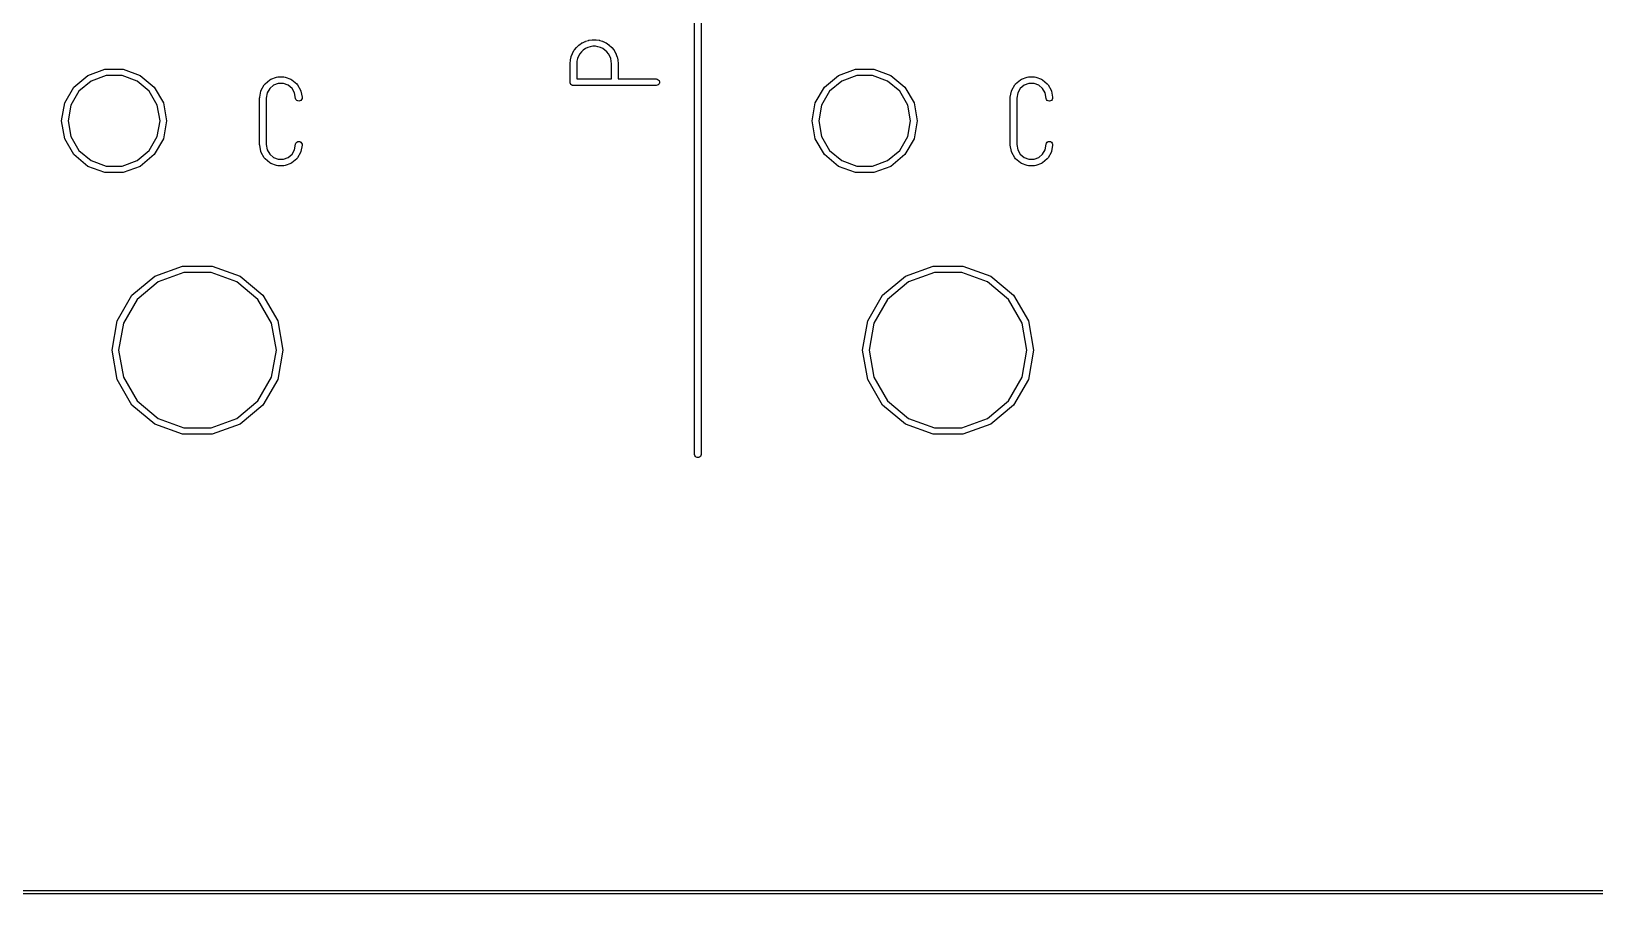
# Model space of a CAD drawing. Extents: x 10 to 493, y -203 to -71.
# Drawn here: x 54.63 to 102.24, y -203.25 to -176.98 of the extents above; entities that cross this region are included whole.
import ezdxf

# ---------------------------------------------------------------- set-up
doc = ezdxf.new("R2010")
doc.units = 0
doc.header["$MEASUREMENT"] = 0
doc.layers.add('BLACK', color=7, linetype='CONTINUOUS')

msp = doc.modelspace()

# ---------------------------------------------------------------- linework, layer by layer
at = {"layer": 'Black'}
for p, q in [((74.83, -189.865), (74.83, -149.861)), ((75.03, -149.861), (75.03, -189.865)), ((71.1152, -177.639), (71.1622, -177.557)), ((71.1622, -177.557), (71.1671, -177.551)), ((71.1671, -177.551), (71.1708, -177.545)), ((71.1708, -177.545), (71.2298, -177.471)), ((71.2298, -177.471), (71.2355, -177.466)), ((71.2355, -177.466), (71.24, -177.46)), ((71.24, -177.46), (71.309, -177.396)), ((71.309, -177.396), (71.3154, -177.392)), ((71.3154, -177.392), (71.3208, -177.386)), ((71.3208, -177.386), (71.3988, -177.333)), ((71.3815, -177.601), (71.332, -177.663)), ((71.4395, -177.547), (71.3815, -177.601)), ((71.3988, -177.333), (71.406, -177.33)), ((71.406, -177.33), (71.4124, -177.326)), ((71.4124, -177.326), (71.4974, -177.286)), ((71.5047, -177.503), (71.4395, -177.547)), ((71.4974, -177.286), (71.5041, -177.284)), ((71.5041, -177.284), (71.5103, -177.281)), ((71.5763, -177.469), (71.5047, -177.503)), ((71.5103, -177.281), (71.6003, -177.253)), ((71.6524, -177.446), (71.5763, -177.469)), ((71.6003, -177.253), (71.6079, -177.252)), ((71.6079, -177.252), (71.6151, -177.249)), ((71.6151, -177.249), (71.7081, -177.235)), ((71.7305, -177.434), (71.6524, -177.446)), ((71.7081, -177.235), (71.7156, -177.235)), ((71.7156, -177.235), (71.723, -177.234)), ((71.723, -177.234), (71.817, -177.234)), ((71.8095, -177.434), (71.7305, -177.434)), ((71.8876, -177.446), (71.8095, -177.434)), ((71.817, -177.234), (71.8244, -177.235)), ((71.8244, -177.235), (71.8319, -177.235)), ((71.8319, -177.235), (71.9249, -177.249)), ((71.9637, -177.469), (71.8876, -177.446)), ((71.9249, -177.249), (71.9321, -177.252)), ((71.9321, -177.252), (71.9397, -177.253)), ((71.9397, -177.253), (72.0297, -177.281)), ((72.0353, -177.503), (71.9637, -177.469)), ((72.0297, -177.281), (72.0359, -177.284)), ((72.1005, -177.547), (72.0353, -177.503)), ((72.0359, -177.284), (72.0426, -177.286)), ((72.0426, -177.286), (72.1276, -177.326)), ((72.1585, -177.601), (72.1005, -177.547)), ((72.1276, -177.326), (72.134, -177.33)), ((72.134, -177.33), (72.1412, -177.333)), ((72.1412, -177.333), (72.2192, -177.386)), ((72.208, -177.663), (72.1585, -177.601)), ((72.2192, -177.386), (72.2246, -177.392)), ((72.2246, -177.392), (72.231, -177.396)), ((72.231, -177.396), (72.3, -177.46)), ((72.3, -177.46), (72.3045, -177.466)), ((72.3045, -177.466), (72.3102, -177.471)), ((72.3102, -177.471), (72.3692, -177.545)), ((72.3692, -177.545), (72.3729, -177.551)), ((72.3729, -177.551), (72.3778, -177.557)), ((72.3778, -177.557), (72.4248, -177.639)), ((71.04, -177.962), (71.0407, -177.958)), ((71.04, -178.529), (71.04, -177.962)), ((71.0403, -177.955), (71.0473, -177.861)), ((71.0407, -177.958), (71.0403, -177.955)), ((71.0473, -177.861), (71.0491, -177.853)), ((71.0491, -177.853), (71.0495, -177.846)), ((71.0495, -177.846), (71.0705, -177.754)), ((71.0705, -177.754), (71.0734, -177.747)), ((71.0734, -177.747), (71.0749, -177.74)), ((71.0749, -177.74), (71.1089, -177.653)), ((71.1089, -177.653), (71.1127, -177.646)), ((71.1127, -177.646), (71.1152, -177.639)), ((71.2462, -177.883), (71.24, -177.966)), ((71.24, -177.966), (71.24, -178.429)), ((71.2638, -177.805), (71.2462, -177.883)), ((71.2924, -177.732), (71.2638, -177.805)), ((71.332, -177.663), (71.2924, -177.732)), ((72.2476, -177.732), (72.208, -177.663)), ((72.2762, -177.805), (72.2476, -177.732)), ((72.2938, -177.883), (72.2762, -177.805)), ((72.3, -177.966), (72.2938, -177.883)), ((72.3, -178.429), (72.3, -177.966)), ((72.4248, -177.639), (72.4273, -177.646)), ((72.4273, -177.646), (72.4311, -177.653)), ((72.4311, -177.653), (72.4651, -177.74)), ((72.4651, -177.74), (72.4666, -177.747)), ((72.4666, -177.747), (72.4695, -177.754)), ((72.4695, -177.754), (72.4905, -177.846)), ((72.4905, -177.846), (72.4909, -177.853)), ((72.4909, -177.853), (72.4927, -177.861)), ((72.4927, -177.861), (72.4997, -177.955)), ((72.4997, -177.955), (72.4993, -177.958)), ((72.4993, -177.958), (72.5, -177.962)), ((72.5, -177.962), (72.5, -178.429)), ((55.9243, -178.677), (56.35, -178.319)), ((56.45, -178.493), (56.0775, -178.805)), ((56.35, -178.319), (56.8722, -178.129)), ((56.9069, -178.326), (56.45, -178.493)), ((56.8722, -178.129), (57.4278, -178.129)), ((57.3931, -178.326), (56.9069, -178.326)), ((57.85, -178.493), (57.3931, -178.326)), ((57.4278, -178.129), (57.95, -178.319)), ((58.2225, -178.805), (57.85, -178.493)), ((57.95, -178.319), (58.3757, -178.677)), ((61.7475, -178.577), (61.8927, -178.456)), ((61.8927, -178.456), (61.9228, -178.438)), ((61.9228, -178.438), (62.101, -178.373)), ((62.101, -178.373), (62.1352, -178.367)), ((62.1352, -178.367), (62.3248, -178.367)), ((62.3248, -178.367), (62.359, -178.373)), ((62.359, -178.373), (62.5372, -178.438)), ((62.5372, -178.438), (62.5673, -178.456)), ((62.5673, -178.456), (62.7125, -178.577)), ((71.0415, -178.538), (71.04, -178.529)), ((71.0415, -178.546), (71.0415, -178.538)), ((71.0445, -178.555), (71.0415, -178.546)), ((71.046, -178.563), (71.0445, -178.555)), ((71.24, -178.429), (72.3, -178.429)), ((72.5, -178.429), (73.66, -178.429)), ((73.66, -178.429), (73.6942, -178.435)), ((73.6942, -178.435), (73.7243, -178.452)), ((73.7243, -178.452), (73.7466, -178.479)), ((73.7466, -178.479), (73.7585, -178.512)), ((73.7585, -178.546), (73.7466, -178.579)), ((73.7585, -178.512), (73.7585, -178.546)), ((78.7843, -178.677), (79.21, -178.319)), ((79.31, -178.493), (78.9375, -178.805)), ((79.21, -178.319), (79.7322, -178.129)), ((79.7669, -178.326), (79.31, -178.493)), ((79.7322, -178.129), (80.2878, -178.129)), ((80.2531, -178.326), (79.7669, -178.326)), ((80.71, -178.493), (80.2531, -178.326)), ((80.2878, -178.129), (80.81, -178.319)), ((81.0825, -178.805), (80.71, -178.493)), ((80.81, -178.319), (81.2357, -178.677)), ((84.6075, -178.577), (84.7527, -178.456)), ((84.7527, -178.456), (84.7828, -178.438)), ((84.7828, -178.438), (84.961, -178.373)), ((84.961, -178.373), (84.9952, -178.367)), ((84.9952, -178.367), (85.1848, -178.367)), ((85.1848, -178.367), (85.219, -178.373)), ((85.219, -178.373), (85.3972, -178.438)), ((85.3972, -178.438), (85.4273, -178.456)), ((85.4273, -178.456), (85.5725, -178.577)), ((55.6465, -179.158), (55.9243, -178.677)), ((56.0775, -178.805), (55.8344, -179.226)), ((58.4656, -179.226), (58.2225, -178.805)), ((58.3757, -178.677), (58.6535, -179.158)), ((61.584, -179.005), (61.5855, -178.996)), ((61.584, -180.433), (61.584, -179.005)), ((61.5855, -178.988), (61.6184, -178.801)), ((61.5855, -178.996), (61.5855, -178.988)), ((61.6184, -178.801), (61.6303, -178.768)), ((61.6303, -178.768), (61.7251, -178.604)), ((61.7251, -178.604), (61.7342, -178.593)), ((61.7342, -178.593), (61.7475, -178.577)), ((61.8123, -178.853), (61.784, -179.014)), ((61.784, -179.014), (61.784, -180.424)), ((61.8895, -178.719), (61.8123, -178.853)), ((62.0078, -178.62), (61.8895, -178.719)), ((62.1528, -178.567), (62.0078, -178.62)), ((62.3072, -178.567), (62.1528, -178.567)), ((62.4522, -178.62), (62.3072, -178.567)), ((62.5705, -178.719), (62.4522, -178.62)), ((62.6477, -178.853), (62.5705, -178.719)), ((62.6775, -179.022), (62.6477, -178.853)), ((62.6894, -179.055), (62.6775, -179.022)), ((62.7125, -178.577), (62.7349, -178.604)), ((62.7349, -178.604), (62.8297, -178.768)), ((62.8297, -178.768), (62.8416, -178.801)), ((62.8416, -178.801), (62.8745, -178.988)), ((62.8745, -179.022), (62.8626, -179.055)), ((62.8745, -178.988), (62.8745, -179.022)), ((71.0504, -178.571), (71.046, -178.563)), ((71.0534, -178.579), (71.0504, -178.571)), ((71.059, -178.586), (71.0534, -178.579)), ((71.0634, -178.593), (71.059, -178.586)), ((71.0701, -178.599), (71.0634, -178.593)), ((71.0757, -178.606), (71.0701, -178.599)), ((71.0833, -178.61), (71.0757, -178.606)), ((71.09, -178.616), (71.0833, -178.61)), ((71.0982, -178.619), (71.09, -178.616)), ((71.1058, -178.623), (71.0982, -178.619)), ((71.1144, -178.624), (71.1058, -178.623)), ((71.1226, -178.627), (71.1144, -178.624)), ((71.1314, -178.627), (71.1226, -178.627)), ((71.14, -178.629), (71.1314, -178.627)), ((73.66, -178.629), (71.14, -178.629)), ((73.6942, -178.623), (73.66, -178.629)), ((73.7243, -178.606), (73.6942, -178.623)), ((73.7466, -178.579), (73.7243, -178.606)), ((78.5065, -179.158), (78.7843, -178.677)), ((78.9375, -178.805), (78.6944, -179.226)), ((81.3256, -179.226), (81.0825, -178.805)), ((81.2357, -178.677), (81.5135, -179.158)), ((84.444, -179.005), (84.4455, -178.996)), ((84.444, -180.433), (84.444, -179.005)), ((84.4455, -178.988), (84.4784, -178.801)), ((84.4455, -178.996), (84.4455, -178.988)), ((84.4784, -178.801), (84.4903, -178.768)), ((84.4903, -178.768), (84.5851, -178.604)), ((84.5851, -178.604), (84.5942, -178.593)), ((84.5942, -178.593), (84.6075, -178.577)), ((84.6723, -178.853), (84.644, -179.014)), ((84.644, -179.014), (84.644, -180.424)), ((84.7495, -178.719), (84.6723, -178.853)), ((84.8678, -178.62), (84.7495, -178.719)), ((85.0128, -178.567), (84.8678, -178.62)), ((85.1672, -178.567), (85.0128, -178.567)), ((85.3122, -178.62), (85.1672, -178.567)), ((85.4305, -178.719), (85.3122, -178.62)), ((85.5077, -178.853), (85.4305, -178.719)), ((85.5375, -179.022), (85.5077, -178.853)), ((85.5494, -179.055), (85.5375, -179.022)), ((85.5725, -178.577), (85.5949, -178.604)), ((85.5949, -178.604), (85.6897, -178.768)), ((85.6897, -178.768), (85.7016, -178.801)), ((85.7016, -178.801), (85.7345, -178.988)), ((85.7345, -179.022), (85.7226, -179.055)), ((85.7345, -178.988), (85.7345, -179.022)), ((55.55, -179.705), (55.6465, -179.158)), ((55.8344, -179.226), (55.75, -179.705)), ((58.55, -179.705), (58.4656, -179.226)), ((58.6535, -179.158), (58.75, -179.705)), ((62.7117, -179.082), (62.6894, -179.055)), ((62.7418, -179.099), (62.7117, -179.082)), ((62.776, -179.105), (62.7418, -179.099)), ((62.8102, -179.099), (62.776, -179.105)), ((62.8403, -179.082), (62.8102, -179.099)), ((62.8626, -179.055), (62.8403, -179.082)), ((78.41, -179.705), (78.5065, -179.158)), ((78.6944, -179.226), (78.61, -179.705)), ((81.41, -179.705), (81.3256, -179.226)), ((81.5135, -179.158), (81.61, -179.705)), ((85.5717, -179.082), (85.5494, -179.055)), ((85.6018, -179.099), (85.5717, -179.082)), ((85.636, -179.105), (85.6018, -179.099)), ((85.6702, -179.099), (85.636, -179.105)), ((85.7003, -179.082), (85.6702, -179.099)), ((85.7226, -179.055), (85.7003, -179.082)), ((55.6465, -180.252), (55.55, -179.705)), ((55.75, -179.705), (55.8344, -180.184)), ((58.4656, -180.184), (58.55, -179.705)), ((58.75, -179.705), (58.6535, -180.252)), ((78.5065, -180.252), (78.41, -179.705)), ((78.61, -179.705), (78.6944, -180.184)), ((81.3256, -180.184), (81.41, -179.705)), ((81.61, -179.705), (81.5135, -180.252)), ((55.9243, -180.733), (55.6465, -180.252)), ((55.8344, -180.184), (56.0775, -180.605)), ((58.2225, -180.605), (58.4656, -180.184)), ((58.6535, -180.252), (58.3757, -180.733)), ((61.5855, -180.442), (61.584, -180.433)), ((61.5855, -180.45), (61.5855, -180.442)), ((61.6184, -180.637), (61.5855, -180.45)), ((61.784, -180.424), (61.8123, -180.585)), ((62.6477, -180.585), (62.6775, -180.416)), ((62.6775, -180.416), (62.6894, -180.383)), ((62.6894, -180.383), (62.7117, -180.356)), ((62.7117, -180.356), (62.7418, -180.339)), ((62.7418, -180.339), (62.776, -180.333)), ((62.776, -180.333), (62.8102, -180.339)), ((62.8102, -180.339), (62.8403, -180.356)), ((62.8403, -180.356), (62.8626, -180.383)), ((62.8745, -180.45), (62.8416, -180.637)), ((62.8626, -180.383), (62.8745, -180.416)), ((62.8745, -180.416), (62.8745, -180.45)), ((78.7843, -180.733), (78.5065, -180.252)), ((78.6944, -180.184), (78.9375, -180.605)), ((81.0825, -180.605), (81.3256, -180.184)), ((81.5135, -180.252), (81.2357, -180.733)), ((84.4455, -180.442), (84.444, -180.433)), ((84.4455, -180.45), (84.4455, -180.442)), ((84.4784, -180.637), (84.4455, -180.45)), ((84.644, -180.424), (84.6723, -180.585)), ((85.5077, -180.585), (85.5375, -180.416)), ((85.5375, -180.416), (85.5494, -180.383)), ((85.5494, -180.383), (85.5717, -180.356)), ((85.5717, -180.356), (85.6018, -180.339)), ((85.6018, -180.339), (85.636, -180.333)), ((85.636, -180.333), (85.6702, -180.339)), ((85.6702, -180.339), (85.7003, -180.356)), ((85.7003, -180.356), (85.7226, -180.383)), ((85.7345, -180.45), (85.7016, -180.637)), ((85.7226, -180.383), (85.7345, -180.416)), ((85.7345, -180.416), (85.7345, -180.45)), ((56.35, -181.091), (55.9243, -180.733)), ((56.0775, -180.605), (56.45, -180.917)), ((56.45, -180.917), (56.9069, -181.084)), ((57.3931, -181.084), (57.85, -180.917)), ((57.85, -180.917), (58.2225, -180.605)), ((58.3757, -180.733), (57.95, -181.091)), ((61.6303, -180.67), (61.6184, -180.637)), ((61.7251, -180.834), (61.6303, -180.67)), ((61.7475, -180.861), (61.7251, -180.834)), ((61.8927, -180.982), (61.7475, -180.861)), ((61.8123, -180.585), (61.8895, -180.719)), ((61.8895, -180.719), (62.0078, -180.818)), ((62.0078, -180.818), (62.1528, -180.871)), ((62.1528, -180.871), (62.3072, -180.871)), ((62.3072, -180.871), (62.4522, -180.818)), ((62.4522, -180.818), (62.5705, -180.719)), ((62.7125, -180.861), (62.5673, -180.982)), ((62.5705, -180.719), (62.6477, -180.585)), ((62.7165, -180.856), (62.7125, -180.861)), ((62.7349, -180.834), (62.7165, -180.856)), ((62.8297, -180.67), (62.7349, -180.834)), ((62.8416, -180.637), (62.8297, -180.67)), ((79.21, -181.091), (78.7843, -180.733)), ((78.9375, -180.605), (79.31, -180.917)), ((79.31, -180.917), (79.7669, -181.084)), ((80.2531, -181.084), (80.71, -180.917)), ((80.71, -180.917), (81.0825, -180.605)), ((81.2357, -180.733), (80.81, -181.091)), ((84.4903, -180.67), (84.4784, -180.637)), ((84.5851, -180.834), (84.4903, -180.67)), ((84.6075, -180.861), (84.5851, -180.834)), ((84.7527, -180.982), (84.6075, -180.861)), ((84.6723, -180.585), (84.7495, -180.719)), ((84.7495, -180.719), (84.8678, -180.818)), ((84.8678, -180.818), (85.0128, -180.871)), ((85.0128, -180.871), (85.1672, -180.871)), ((85.1672, -180.871), (85.3122, -180.818)), ((85.3122, -180.818), (85.4305, -180.719)), ((85.5725, -180.861), (85.4273, -180.982)), ((85.4305, -180.719), (85.5077, -180.585)), ((85.5765, -180.856), (85.5725, -180.861)), ((85.5949, -180.834), (85.5765, -180.856)), ((85.6897, -180.67), (85.5949, -180.834)), ((85.7016, -180.637), (85.6897, -180.67)), ((56.8722, -181.281), (56.35, -181.091)), ((57.4278, -181.281), (56.8722, -181.281)), ((56.9069, -181.084), (57.3931, -181.084)), ((57.95, -181.091), (57.4278, -181.281)), ((61.9228, -181), (61.8927, -180.982)), ((62.101, -181.065), (61.9228, -181)), ((62.1352, -181.071), (62.101, -181.065)), ((62.3248, -181.071), (62.1352, -181.071)), ((62.359, -181.065), (62.3248, -181.071)), ((62.5372, -181), (62.359, -181.065)), ((62.5673, -180.982), (62.5372, -181)), ((79.7322, -181.281), (79.21, -181.091)), ((80.2878, -181.281), (79.7322, -181.281)), ((79.7669, -181.084), (80.2531, -181.084)), ((80.81, -181.091), (80.2878, -181.281)), ((84.7828, -181), (84.7527, -180.982)), ((84.961, -181.065), (84.7828, -181)), ((84.9952, -181.071), (84.961, -181.065)), ((85.1848, -181.071), (84.9952, -181.071)), ((85.219, -181.065), (85.1848, -181.071)), ((85.3972, -181), (85.219, -181.065)), ((85.4273, -180.982), (85.3972, -181)), ((58.3888, -184.436), (59.2381, -184.127)), ((59.2381, -184.127), (60.1419, -184.127)), ((60.1419, -184.127), (60.9912, -184.436)), ((81.2488, -184.436), (82.0981, -184.127)), ((82.0981, -184.127), (83.0019, -184.127)), ((83.0019, -184.127), (83.8512, -184.436)), ((57.6964, -185.017), (58.3888, -184.436)), ((58.4888, -184.609), (57.8496, -185.146)), ((59.2728, -184.324), (58.4888, -184.609)), ((60.1072, -184.324), (59.2728, -184.324)), ((60.8912, -184.609), (60.1072, -184.324)), ((61.5304, -185.146), (60.8912, -184.609)), ((60.9912, -184.436), (61.6836, -185.017)), ((80.5564, -185.017), (81.2488, -184.436)), ((81.3488, -184.609), (80.7096, -185.146)), ((82.1328, -184.324), (81.3488, -184.609)), ((82.9672, -184.324), (82.1328, -184.324)), ((83.7512, -184.609), (82.9672, -184.324)), ((84.3904, -185.146), (83.7512, -184.609)), ((83.8512, -184.436), (84.5436, -185.017)), ((57.2445, -185.8), (57.6964, -185.017)), ((57.8496, -185.146), (57.4325, -185.868)), ((61.9475, -185.868), (61.5304, -185.146)), ((61.6836, -185.017), (62.1355, -185.8)), ((80.1045, -185.8), (80.5564, -185.017)), ((80.7096, -185.146), (80.2925, -185.868)), ((84.8075, -185.868), (84.3904, -185.146)), ((84.5436, -185.017), (84.9955, -185.8)), ((57.0876, -186.69), (57.2445, -185.8)), ((57.4325, -185.868), (57.2876, -186.69)), ((62.0924, -186.69), (61.9475, -185.868)), ((62.1355, -185.8), (62.2924, -186.69)), ((79.9476, -186.69), (80.1045, -185.8)), ((80.2925, -185.868), (80.1476, -186.69)), ((84.9524, -186.69), (84.8075, -185.868)), ((84.9955, -185.8), (85.1524, -186.69)), ((57.2445, -187.58), (57.0876, -186.69)), ((57.2876, -186.69), (57.4325, -187.512)), ((61.9475, -187.512), (62.0924, -186.69)), ((62.2924, -186.69), (62.1355, -187.58)), ((80.1045, -187.58), (79.9476, -186.69)), ((80.1476, -186.69), (80.2925, -187.512)), ((84.8075, -187.512), (84.9524, -186.69)), ((85.1524, -186.69), (84.9955, -187.58)), ((57.6964, -188.363), (57.2445, -187.58)), ((57.4325, -187.512), (57.8496, -188.234)), ((61.5304, -188.234), (61.9475, -187.512)), ((62.1355, -187.58), (61.6836, -188.363)), ((80.5564, -188.363), (80.1045, -187.58)), ((80.2925, -187.512), (80.7096, -188.234)), ((84.3904, -188.234), (84.8075, -187.512)), ((84.9955, -187.58), (84.5436, -188.363)), ((58.3888, -188.944), (57.6964, -188.363)), ((57.8496, -188.234), (58.4888, -188.771)), ((60.8912, -188.771), (61.5304, -188.234)), ((61.6836, -188.363), (60.9912, -188.944)), ((81.2488, -188.944), (80.5564, -188.363)), ((80.7096, -188.234), (81.3488, -188.771)), ((83.7512, -188.771), (84.3904, -188.234)), ((84.5436, -188.363), (83.8512, -188.944)), ((59.2381, -189.253), (58.3888, -188.944)), ((58.4888, -188.771), (59.2728, -189.056)), ((60.1072, -189.056), (60.8912, -188.771)), ((60.9912, -188.944), (60.1419, -189.253)), ((82.0981, -189.253), (81.2488, -188.944)), ((81.3488, -188.771), (82.1328, -189.056)), ((82.9672, -189.056), (83.7512, -188.771)), ((83.8512, -188.944), (83.0019, -189.253)), ((60.1419, -189.253), (59.2381, -189.253)), ((59.2728, -189.056), (60.1072, -189.056)), ((83.0019, -189.253), (82.0981, -189.253)), ((82.1328, -189.056), (82.9672, -189.056)), ((74.836, -189.899), (74.83, -189.865)), ((74.8534, -189.929), (74.836, -189.899)), ((74.88, -189.952), (74.8534, -189.929)), ((74.9126, -189.963), (74.88, -189.952)), ((74.9474, -189.963), (74.9126, -189.963)), ((74.98, -189.952), (74.9474, -189.963)), ((75.0066, -189.929), (74.98, -189.952)), ((75.024, -189.899), (75.0066, -189.929)), ((75.03, -189.865), (75.024, -189.899)), ((492.76, -203.25), (10.16, -203.25)), ((38.785, -203.15), (464.135, -203.15))]:
    msp.add_line(p, q, dxfattribs=at)

doc.saveas('drawing.dxf')
